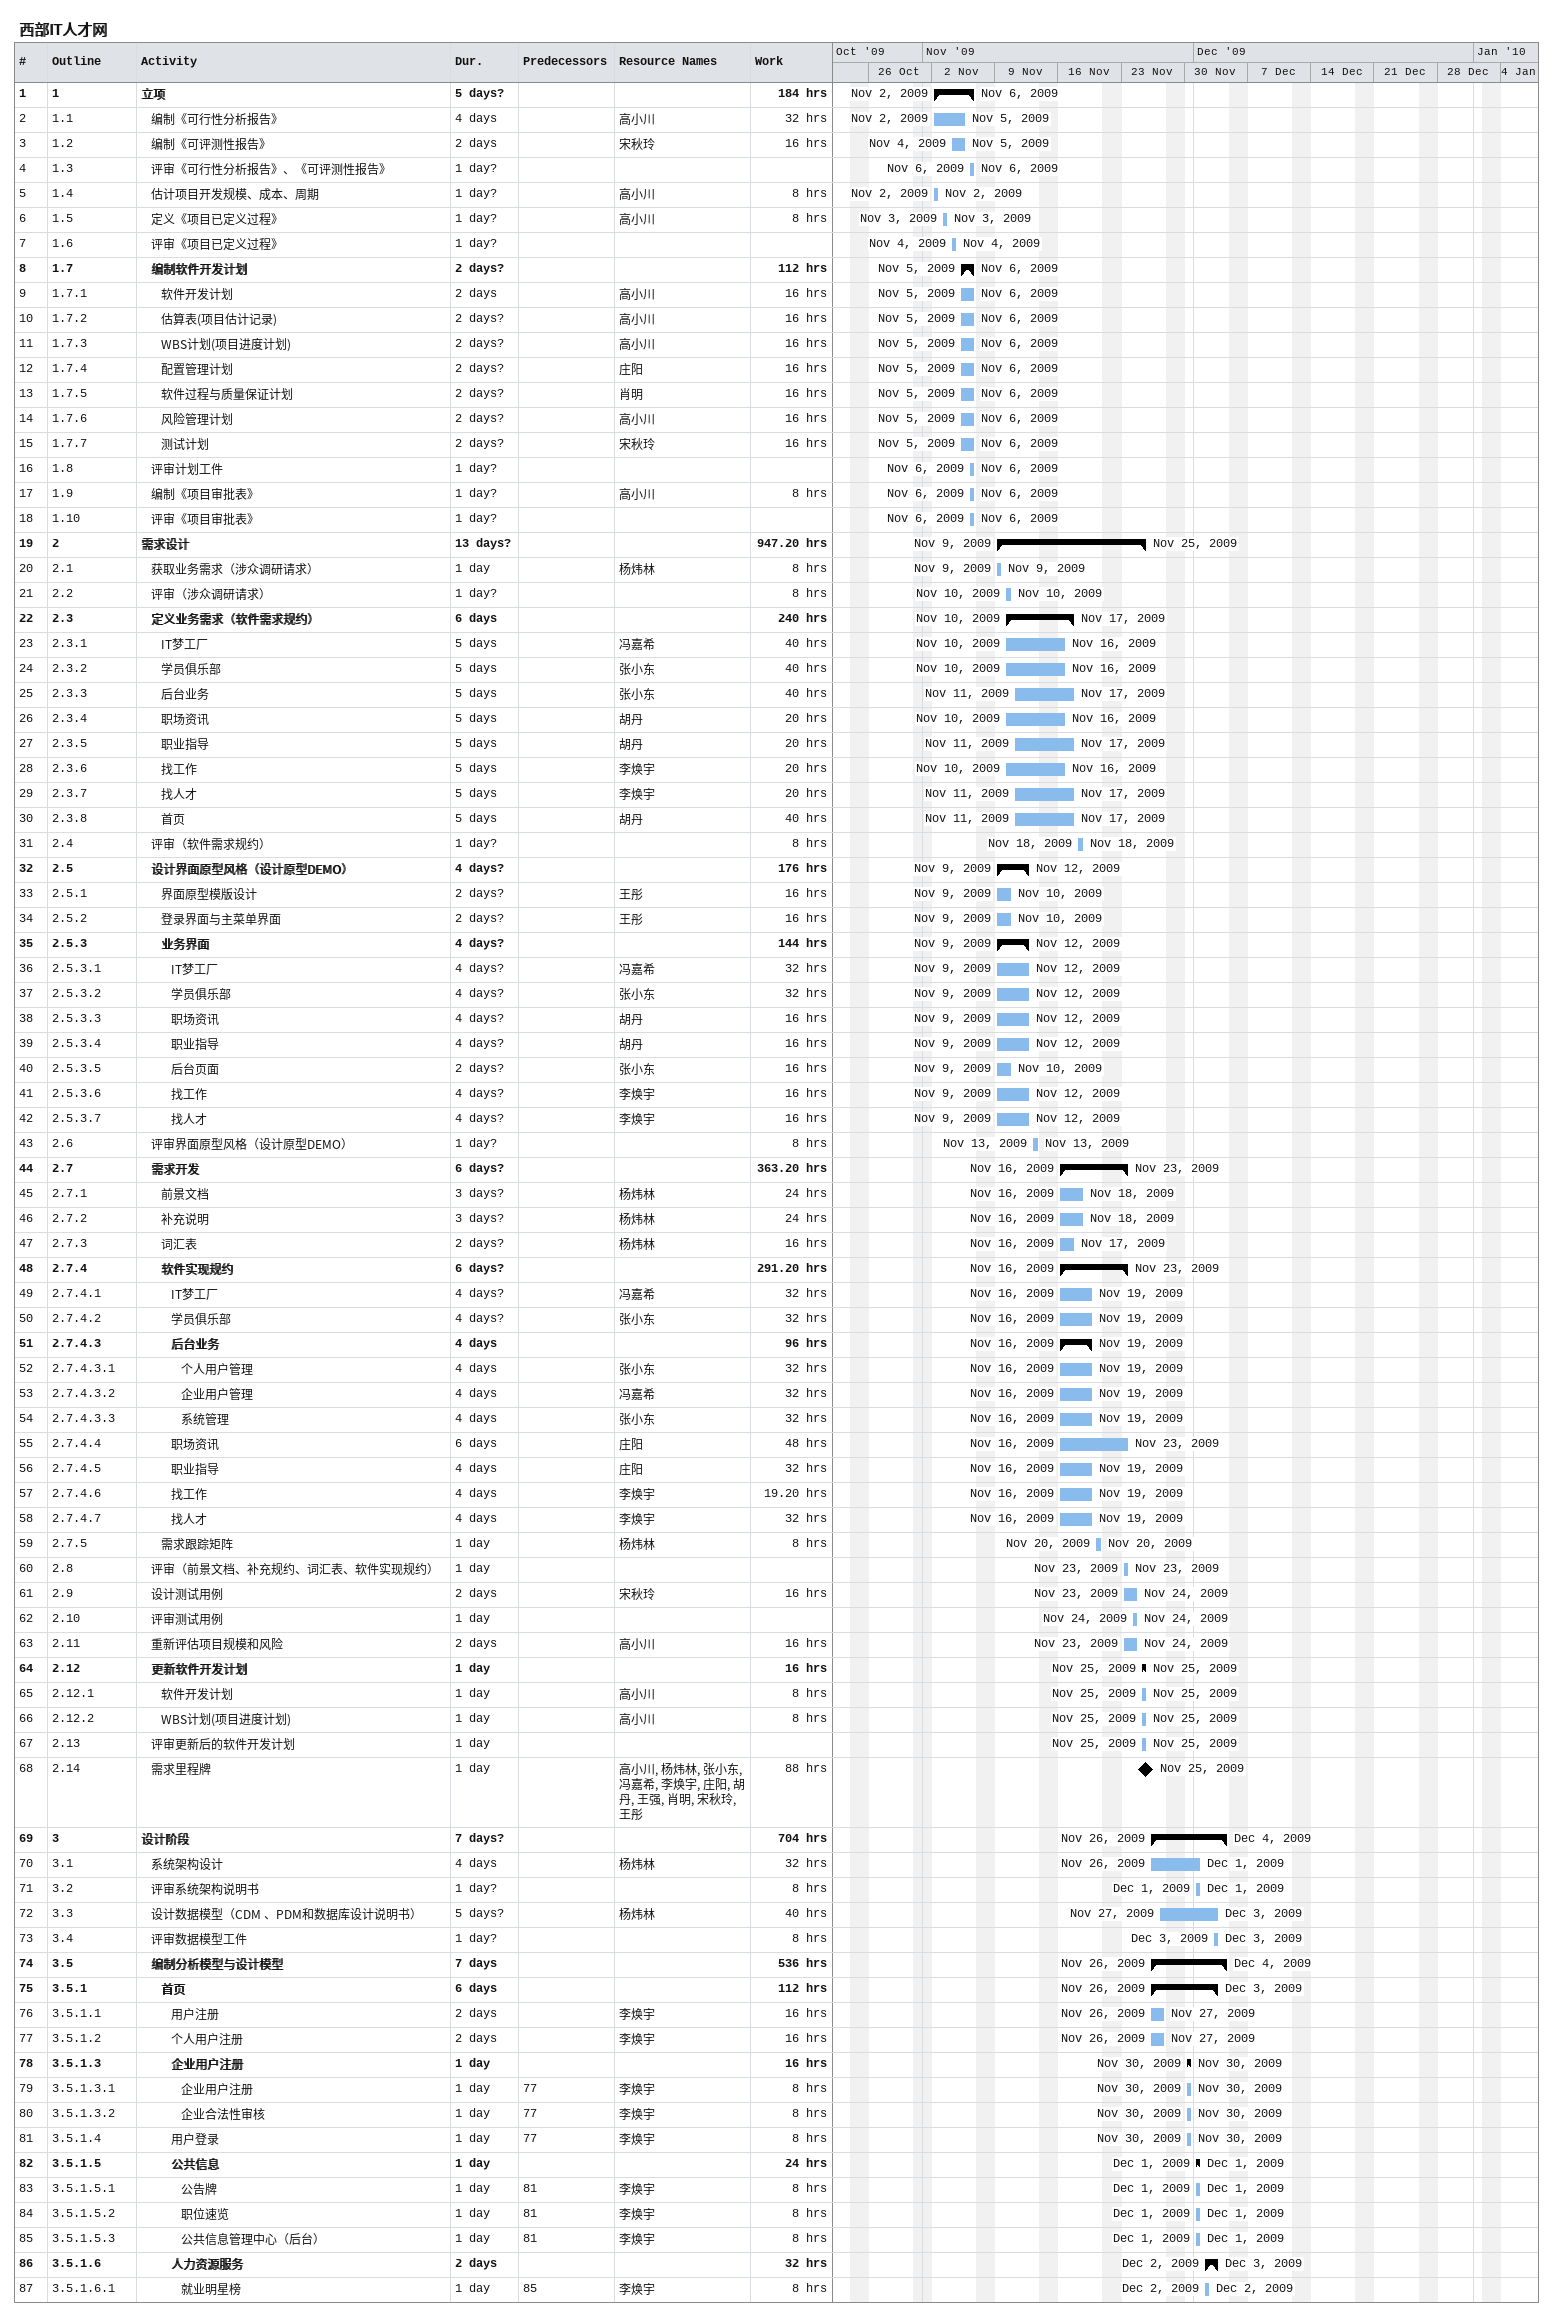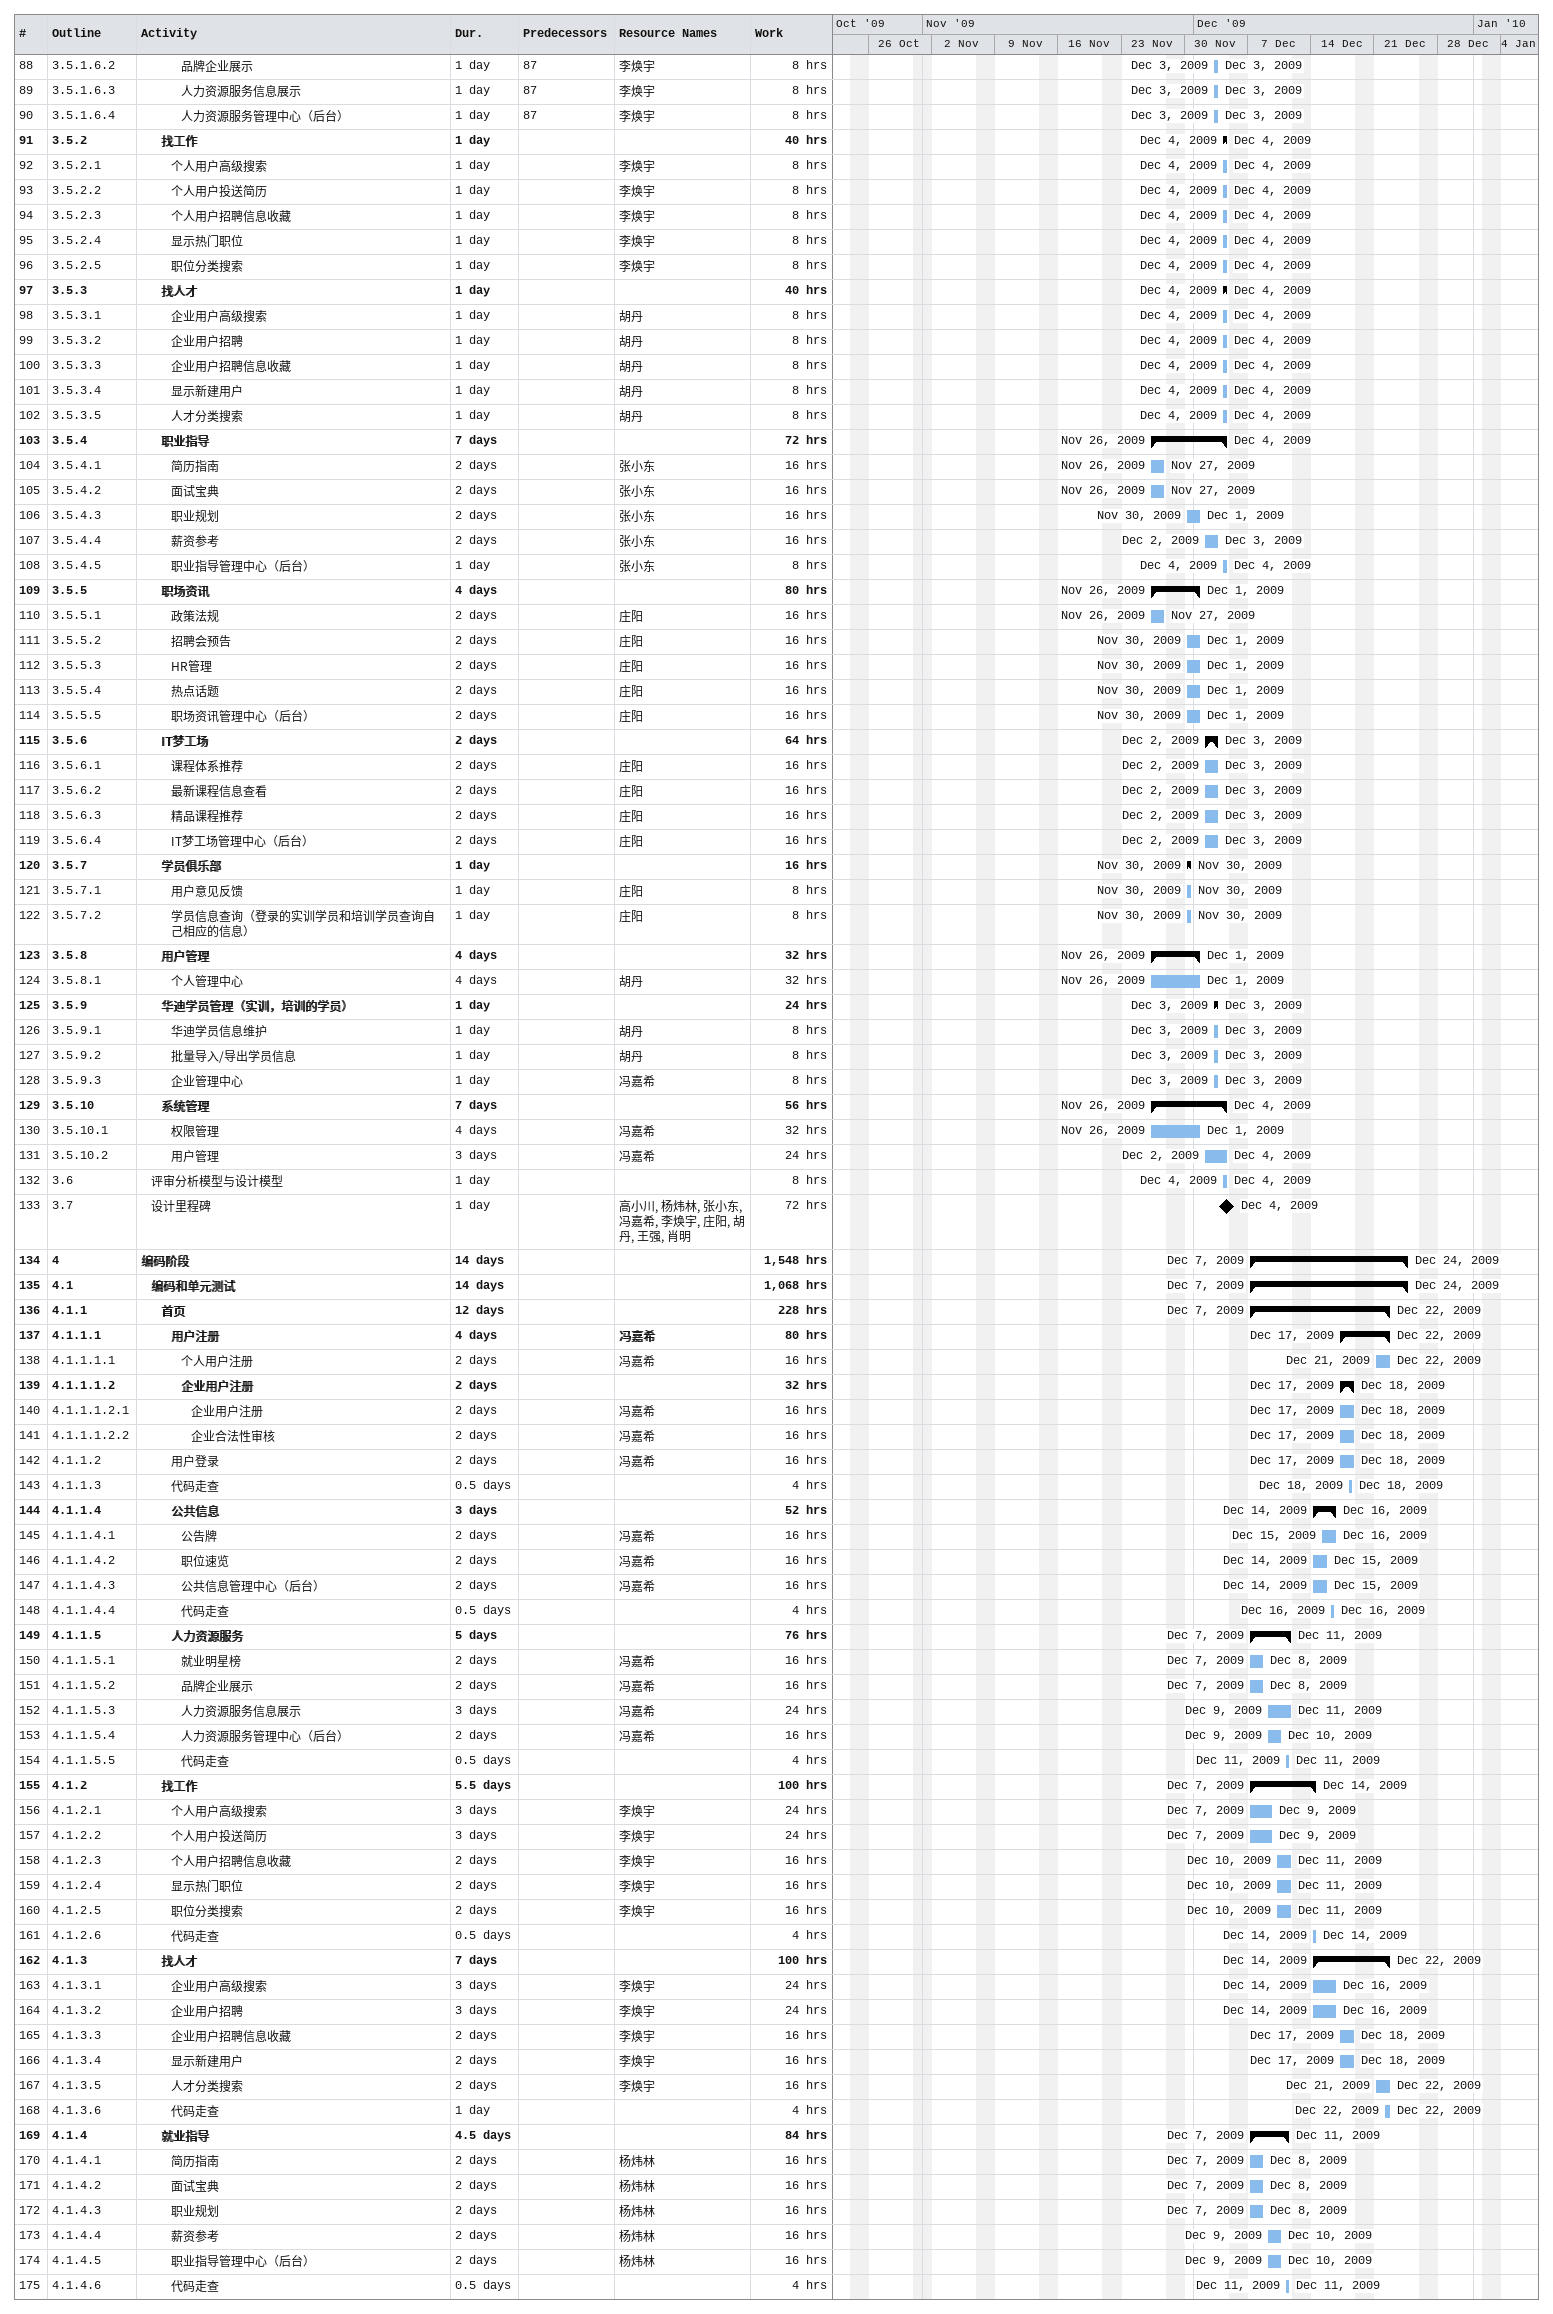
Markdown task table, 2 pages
西部IT人才网

| ID | WBS | Task | Duration | Start | Finish | Predecessors | Resources | Work (h) |
|---|---|---|---|---|---|---|---|---|
| 1 | 1 | **立项** | 5d? | 2009-11-02 | 2009-11-06 |  |  | 184 |
| 2 | 1.1 | 编制《可行性分析报告》 | 4d | 2009-11-02 | 2009-11-05 |  | 高小川 | 32 |
| 3 | 1.2 | 编制《可评测性报告》 | 2d | 2009-11-04 | 2009-11-05 |  | 宋秋玲 | 16 |
| 4 | 1.3 | 评审《可行性分析报告》、《可评测性报告》 | 1d? | 2009-11-06 | 2009-11-06 |  |  |  |
| 5 | 1.4 | 估计项目开发规模、成本、周期 | 1d? | 2009-11-02 | 2009-11-02 |  | 高小川 | 8 |
| 6 | 1.5 | 定义《项目已定义过程》 | 1d? | 2009-11-03 | 2009-11-03 |  | 高小川 | 8 |
| 7 | 1.6 | 评审《项目已定义过程》 | 1d? | 2009-11-04 | 2009-11-04 |  |  |  |
| 8 | 1.7 | **编制软件开发计划** | 2d? | 2009-11-05 | 2009-11-06 |  |  | 112 |
| 9 | 1.7.1 | 软件开发计划 | 2d | 2009-11-05 | 2009-11-06 |  | 高小川 | 16 |
| 10 | 1.7.2 | 估算表(项目估计记录) | 2d? | 2009-11-05 | 2009-11-06 |  | 高小川 | 16 |
| 11 | 1.7.3 | WBS计划(项目进度计划) | 2d? | 2009-11-05 | 2009-11-06 |  | 高小川 | 16 |
| 12 | 1.7.4 | 配置管理计划 | 2d? | 2009-11-05 | 2009-11-06 |  | 庄阳 | 16 |
| 13 | 1.7.5 | 软件过程与质量保证计划 | 2d? | 2009-11-05 | 2009-11-06 |  | 肖明 | 16 |
| 14 | 1.7.6 | 风险管理计划 | 2d? | 2009-11-05 | 2009-11-06 |  | 高小川 | 16 |
| 15 | 1.7.7 | 测试计划 | 2d? | 2009-11-05 | 2009-11-06 |  | 宋秋玲 | 16 |
| 16 | 1.8 | 评审计划工件 | 1d? | 2009-11-06 | 2009-11-06 |  |  |  |
| 17 | 1.9 | 编制《项目审批表》 | 1d? | 2009-11-06 | 2009-11-06 |  | 高小川 | 8 |
| 18 | 1.10 | 评审《项目审批表》 | 1d? | 2009-11-06 | 2009-11-06 |  |  |  |
| 19 | 2 | **需求设计** | 13d? | 2009-11-09 | 2009-11-25 |  |  | 947.20 |
| 20 | 2.1 | 获取业务需求（涉众调研请求） | 1d | 2009-11-09 | 2009-11-09 |  | 杨炜林 | 8 |
| 21 | 2.2 | 评审（涉众调研请求） | 1d? | 2009-11-10 | 2009-11-10 |  |  | 8 |
| 22 | 2.3 | **定义业务需求（软件需求规约）** | 6d | 2009-11-10 | 2009-11-17 |  |  | 240 |
| 23 | 2.3.1 | IT梦工厂 | 5d | 2009-11-10 | 2009-11-16 |  | 冯嘉希 | 40 |
| 24 | 2.3.2 | 学员俱乐部 | 5d | 2009-11-10 | 2009-11-16 |  | 张小东 | 40 |
| 25 | 2.3.3 | 后台业务 | 5d | 2009-11-11 | 2009-11-17 |  | 张小东 | 40 |
| 26 | 2.3.4 | 职场资讯 | 5d | 2009-11-10 | 2009-11-16 |  | 胡丹 | 20 |
| 27 | 2.3.5 | 职业指导 | 5d | 2009-11-11 | 2009-11-17 |  | 胡丹 | 20 |
| 28 | 2.3.6 | 找工作 | 5d | 2009-11-10 | 2009-11-16 |  | 李焕宇 | 20 |
| 29 | 2.3.7 | 找人才 | 5d | 2009-11-11 | 2009-11-17 |  | 李焕宇 | 20 |
| 30 | 2.3.8 | 首页 | 5d | 2009-11-11 | 2009-11-17 |  | 胡丹 | 40 |
| 31 | 2.4 | 评审（软件需求规约） | 1d? | 2009-11-18 | 2009-11-18 |  |  | 8 |
| 32 | 2.5 | **设计界面原型风格（设计原型DEMO）** | 4d? | 2009-11-09 | 2009-11-12 |  |  | 176 |
| 33 | 2.5.1 | 界面原型模版设计 | 2d? | 2009-11-09 | 2009-11-10 |  | 王彤 | 16 |
| 34 | 2.5.2 | 登录界面与主菜单界面 | 2d? | 2009-11-09 | 2009-11-10 |  | 王彤 | 16 |
| 35 | 2.5.3 | **业务界面** | 4d? | 2009-11-09 | 2009-11-12 |  |  | 144 |
| 36 | 2.5.3.1 | IT梦工厂 | 4d? | 2009-11-09 | 2009-11-12 |  | 冯嘉希 | 32 |
| 37 | 2.5.3.2 | 学员俱乐部 | 4d? | 2009-11-09 | 2009-11-12 |  | 张小东 | 32 |
| 38 | 2.5.3.3 | 职场资讯 | 4d? | 2009-11-09 | 2009-11-12 |  | 胡丹 | 16 |
| 39 | 2.5.3.4 | 职业指导 | 4d? | 2009-11-09 | 2009-11-12 |  | 胡丹 | 16 |
| 40 | 2.5.3.5 | 后台页面 | 2d? | 2009-11-09 | 2009-11-10 |  | 张小东 | 16 |
| 41 | 2.5.3.6 | 找工作 | 4d? | 2009-11-09 | 2009-11-12 |  | 李焕宇 | 16 |
| 42 | 2.5.3.7 | 找人才 | 4d? | 2009-11-09 | 2009-11-12 |  | 李焕宇 | 16 |
| 43 | 2.6 | 评审界面原型风格（设计原型DEMO） | 1d? | 2009-11-13 | 2009-11-13 |  |  | 8 |
| 44 | 2.7 | **需求开发** | 6d? | 2009-11-16 | 2009-11-23 |  |  | 363.20 |
| 45 | 2.7.1 | 前景文档 | 3d? | 2009-11-16 | 2009-11-18 |  | 杨炜林 | 24 |
| 46 | 2.7.2 | 补充说明 | 3d? | 2009-11-16 | 2009-11-18 |  | 杨炜林 | 24 |
| 47 | 2.7.3 | 词汇表 | 2d? | 2009-11-16 | 2009-11-17 |  | 杨炜林 | 16 |
| 48 | 2.7.4 | **软件实现规约** | 6d? | 2009-11-16 | 2009-11-23 |  |  | 291.20 |
| 49 | 2.7.4.1 | IT梦工厂 | 4d? | 2009-11-16 | 2009-11-19 |  | 冯嘉希 | 32 |
| 50 | 2.7.4.2 | 学员俱乐部 | 4d? | 2009-11-16 | 2009-11-19 |  | 张小东 | 32 |
| 51 | 2.7.4.3 | **后台业务** | 4d | 2009-11-16 | 2009-11-19 |  |  | 96 |
| 52 | 2.7.4.3.1 | 个人用户管理 | 4d | 2009-11-16 | 2009-11-19 |  | 张小东 | 32 |
| 53 | 2.7.4.3.2 | 企业用户管理 | 4d | 2009-11-16 | 2009-11-19 |  | 冯嘉希 | 32 |
| 54 | 2.7.4.3.3 | 系统管理 | 4d | 2009-11-16 | 2009-11-19 |  | 张小东 | 32 |
| 55 | 2.7.4.4 | 职场资讯 | 6d | 2009-11-16 | 2009-11-23 |  | 庄阳 | 48 |
| 56 | 2.7.4.5 | 职业指导 | 4d | 2009-11-16 | 2009-11-19 |  | 庄阳 | 32 |
| 57 | 2.7.4.6 | 找工作 | 4d | 2009-11-16 | 2009-11-19 |  | 李焕宇 | 19.20 |
| 58 | 2.7.4.7 | 找人才 | 4d | 2009-11-16 | 2009-11-19 |  | 李焕宇 | 32 |
| 59 | 2.7.5 | 需求跟踪矩阵 | 1d | 2009-11-20 | 2009-11-20 |  | 杨炜林 | 8 |
| 60 | 2.8 | 评审（前景文档、补充规约、词汇表、软件实现规约） | 1d | 2009-11-23 | 2009-11-23 |  |  |  |
| 61 | 2.9 | 设计测试用例 | 2d | 2009-11-23 | 2009-11-24 |  | 宋秋玲 | 16 |
| 62 | 2.10 | 评审测试用例 | 1d | 2009-11-24 | 2009-11-24 |  |  |  |
| 63 | 2.11 | 重新评估项目规模和风险 | 2d | 2009-11-23 | 2009-11-24 |  | 高小川 | 16 |
| 64 | 2.12 | **更新软件开发计划** | 1d | 2009-11-25 | 2009-11-25 |  |  | 16 |
| 65 | 2.12.1 | 软件开发计划 | 1d | 2009-11-25 | 2009-11-25 |  | 高小川 | 8 |
| 66 | 2.12.2 | WBS计划(项目进度计划) | 1d | 2009-11-25 | 2009-11-25 |  | 高小川 | 8 |
| 67 | 2.13 | 评审更新后的软件开发计划 | 1d | 2009-11-25 | 2009-11-25 |  |  |  |
| 68 | 2.14 | 需求里程牌 | 1d | 2009-11-25 | 2009-11-25 |  | 高小川, 杨炜林, 张小东, 冯嘉希, 李焕宇, 庄阳, 胡丹, 王强, 肖明, 宋秋玲, 王彤 | 88 |
| 69 | 3 | **设计阶段** | 7d? | 2009-11-26 | 2009-12-04 |  |  | 704 |
| 70 | 3.1 | 系统架构设计 | 4d | 2009-11-26 | 2009-12-01 |  | 杨炜林 | 32 |
| 71 | 3.2 | 评审系统架构说明书 | 1d? | 2009-12-01 | 2009-12-01 |  |  | 8 |
| 72 | 3.3 | 设计数据模型（CDM 、PDM和数据库设计说明书） | 5d? | 2009-11-27 | 2009-12-03 |  | 杨炜林 | 40 |
| 73 | 3.4 | 评审数据模型工件 | 1d? | 2009-12-03 | 2009-12-03 |  |  | 8 |
| 74 | 3.5 | **编制分析模型与设计模型** | 7d | 2009-11-26 | 2009-12-04 |  |  | 536 |
| 75 | 3.5.1 | **首页** | 6d | 2009-11-26 | 2009-12-03 |  |  | 112 |
| 76 | 3.5.1.1 | 用户注册 | 2d | 2009-11-26 | 2009-11-27 |  | 李焕宇 | 16 |
| 77 | 3.5.1.2 | 个人用户注册 | 2d | 2009-11-26 | 2009-11-27 |  | 李焕宇 | 16 |
| 78 | 3.5.1.3 | **企业用户注册** | 1d | 2009-11-30 | 2009-11-30 |  |  | 16 |
| 79 | 3.5.1.3.1 | 企业用户注册 | 1d | 2009-11-30 | 2009-11-30 | 77 | 李焕宇 | 8 |
| 80 | 3.5.1.3.2 | 企业合法性审核 | 1d | 2009-11-30 | 2009-11-30 | 77 | 李焕宇 | 8 |
| 81 | 3.5.1.4 | 用户登录 | 1d | 2009-11-30 | 2009-11-30 | 77 | 李焕宇 | 8 |
| 82 | 3.5.1.5 | **公共信息** | 1d | 2009-12-01 | 2009-12-01 |  |  | 24 |
| 83 | 3.5.1.5.1 | 公告牌 | 1d | 2009-12-01 | 2009-12-01 | 81 | 李焕宇 | 8 |
| 84 | 3.5.1.5.2 | 职位速览 | 1d | 2009-12-01 | 2009-12-01 | 81 | 李焕宇 | 8 |
| 85 | 3.5.1.5.3 | 公共信息管理中心（后台） | 1d | 2009-12-01 | 2009-12-01 | 81 | 李焕宇 | 8 |
| 86 | 3.5.1.6 | **人力资源服务** | 2d | 2009-12-02 | 2009-12-03 |  |  | 32 |
| 87 | 3.5.1.6.1 | 就业明星榜 | 1d | 2009-12-02 | 2009-12-02 | 85 | 李焕宇 | 8 |
| 88 | 3.5.1.6.2 | 品牌企业展示 | 1d | 2009-12-03 | 2009-12-03 | 87 | 李焕宇 | 8 |
| 89 | 3.5.1.6.3 | 人力资源服务信息展示 | 1d | 2009-12-03 | 2009-12-03 | 87 | 李焕宇 | 8 |
| 90 | 3.5.1.6.4 | 人力资源服务管理中心（后台） | 1d | 2009-12-03 | 2009-12-03 | 87 | 李焕宇 | 8 |
| 91 | 3.5.2 | **找工作** | 1d | 2009-12-04 | 2009-12-04 |  |  | 40 |
| 92 | 3.5.2.1 | 个人用户高级搜索 | 1d | 2009-12-04 | 2009-12-04 |  | 李焕宇 | 8 |
| 93 | 3.5.2.2 | 个人用户投送简历 | 1d | 2009-12-04 | 2009-12-04 |  | 李焕宇 | 8 |
| 94 | 3.5.2.3 | 个人用户招聘信息收藏 | 1d | 2009-12-04 | 2009-12-04 |  | 李焕宇 | 8 |
| 95 | 3.5.2.4 | 显示热门职位 | 1d | 2009-12-04 | 2009-12-04 |  | 李焕宇 | 8 |
| 96 | 3.5.2.5 | 职位分类搜索 | 1d | 2009-12-04 | 2009-12-04 |  | 李焕宇 | 8 |
| 97 | 3.5.3 | **找人才** | 1d | 2009-12-04 | 2009-12-04 |  |  | 40 |
| 98 | 3.5.3.1 | 企业用户高级搜索 | 1d | 2009-12-04 | 2009-12-04 |  | 胡丹 | 8 |
| 99 | 3.5.3.2 | 企业用户招聘 | 1d | 2009-12-04 | 2009-12-04 |  | 胡丹 | 8 |
| 100 | 3.5.3.3 | 企业用户招聘信息收藏 | 1d | 2009-12-04 | 2009-12-04 |  | 胡丹 | 8 |
| 101 | 3.5.3.4 | 显示新建用户 | 1d | 2009-12-04 | 2009-12-04 |  | 胡丹 | 8 |
| 102 | 3.5.3.5 | 人才分类搜索 | 1d | 2009-12-04 | 2009-12-04 |  | 胡丹 | 8 |
| 103 | 3.5.4 | **职业指导** | 7d | 2009-11-26 | 2009-12-04 |  |  | 72 |
| 104 | 3.5.4.1 | 简历指南 | 2d | 2009-11-26 | 2009-11-27 |  | 张小东 | 16 |
| 105 | 3.5.4.2 | 面试宝典 | 2d | 2009-11-26 | 2009-11-27 |  | 张小东 | 16 |
| 106 | 3.5.4.3 | 职业规划 | 2d | 2009-11-30 | 2009-12-01 |  | 张小东 | 16 |
| 107 | 3.5.4.4 | 薪资参考 | 2d | 2009-12-02 | 2009-12-03 |  | 张小东 | 16 |
| 108 | 3.5.4.5 | 职业指导管理中心（后台） | 1d | 2009-12-04 | 2009-12-04 |  | 张小东 | 8 |
| 109 | 3.5.5 | **职场资讯** | 4d | 2009-11-26 | 2009-12-01 |  |  | 80 |
| 110 | 3.5.5.1 | 政策法规 | 2d | 2009-11-26 | 2009-11-27 |  | 庄阳 | 16 |
| 111 | 3.5.5.2 | 招聘会预告 | 2d | 2009-11-30 | 2009-12-01 |  | 庄阳 | 16 |
| 112 | 3.5.5.3 | HR管理 | 2d | 2009-11-30 | 2009-12-01 |  | 庄阳 | 16 |
| 113 | 3.5.5.4 | 热点话题 | 2d | 2009-11-30 | 2009-12-01 |  | 庄阳 | 16 |
| 114 | 3.5.5.5 | 职场资讯管理中心（后台） | 2d | 2009-11-30 | 2009-12-01 |  | 庄阳 | 16 |
| 115 | 3.5.6 | **IT梦工场** | 2d | 2009-12-02 | 2009-12-03 |  |  | 64 |
| 116 | 3.5.6.1 | 课程体系推荐 | 2d | 2009-12-02 | 2009-12-03 |  | 庄阳 | 16 |
| 117 | 3.5.6.2 | 最新课程信息查看 | 2d | 2009-12-02 | 2009-12-03 |  | 庄阳 | 16 |
| 118 | 3.5.6.3 | 精品课程推荐 | 2d | 2009-12-02 | 2009-12-03 |  | 庄阳 | 16 |
| 119 | 3.5.6.4 | IT梦工场管理中心（后台） | 2d | 2009-12-02 | 2009-12-03 |  | 庄阳 | 16 |
| 120 | 3.5.7 | **学员俱乐部** | 1d | 2009-11-30 | 2009-11-30 |  |  | 16 |
| 121 | 3.5.7.1 | 用户意见反馈 | 1d | 2009-11-30 | 2009-11-30 |  | 庄阳 | 8 |
| 122 | 3.5.7.2 | 学员信息查询（登录的实训学员和培训学员查询自己相应的信息） | 1d | 2009-11-30 | 2009-11-30 |  | 庄阳 | 8 |
| 123 | 3.5.8 | **用户管理** | 4d | 2009-11-26 | 2009-12-01 |  |  | 32 |
| 124 | 3.5.8.1 | 个人管理中心 | 4d | 2009-11-26 | 2009-12-01 |  | 胡丹 | 32 |
| 125 | 3.5.9 | **华迪学员管理（实训，培训的学员）** | 1d | 2009-12-03 | 2009-12-03 |  |  | 24 |
| 126 | 3.5.9.1 | 华迪学员信息维护 | 1d | 2009-12-03 | 2009-12-03 |  | 胡丹 | 8 |
| 127 | 3.5.9.2 | 批量导入/导出学员信息 | 1d | 2009-12-03 | 2009-12-03 |  | 胡丹 | 8 |
| 128 | 3.5.9.3 | 企业管理中心 | 1d | 2009-12-03 | 2009-12-03 |  | 冯嘉希 | 8 |
| 129 | 3.5.10 | **系统管理** | 7d | 2009-11-26 | 2009-12-04 |  |  | 56 |
| 130 | 3.5.10.1 | 权限管理 | 4d | 2009-11-26 | 2009-12-01 |  | 冯嘉希 | 32 |
| 131 | 3.5.10.2 | 用户管理 | 3d | 2009-12-02 | 2009-12-04 |  | 冯嘉希 | 24 |
| 132 | 3.6 | 评审分析模型与设计模型 | 1d | 2009-12-04 | 2009-12-04 |  |  | 8 |
| 133 | 3.7 | 设计里程碑 | 1d | 2009-12-04 | 2009-12-04 |  | 高小川, 杨炜林, 张小东, 冯嘉希, 李焕宇, 庄阳, 胡丹, 王强, 肖明 | 72 |
| 134 | 4 | **编码阶段** | 14d | 2009-12-07 | 2009-12-24 |  |  | 1548 |
| 135 | 4.1 | **编码和单元测试** | 14d | 2009-12-07 | 2009-12-24 |  |  | 1068 |
| 136 | 4.1.1 | **首页** | 12d | 2009-12-07 | 2009-12-22 |  |  | 228 |
| 137 | 4.1.1.1 | **用户注册** | 4d | 2009-12-17 | 2009-12-22 |  | 冯嘉希 | 80 |
| 138 | 4.1.1.1.1 | 个人用户注册 | 2d | 2009-12-21 | 2009-12-22 |  | 冯嘉希 | 16 |
| 139 | 4.1.1.1.2 | **企业用户注册** | 2d | 2009-12-17 | 2009-12-18 |  |  | 32 |
| 140 | 4.1.1.1.2.1 | 企业用户注册 | 2d | 2009-12-17 | 2009-12-18 |  | 冯嘉希 | 16 |
| 141 | 4.1.1.1.2.2 | 企业合法性审核 | 2d | 2009-12-17 | 2009-12-18 |  | 冯嘉希 | 16 |
| 142 | 4.1.1.2 | 用户登录 | 2d | 2009-12-17 | 2009-12-18 |  | 冯嘉希 | 16 |
| 143 | 4.1.1.3 | 代码走查 | 0.5d | 2009-12-18 | 2009-12-18 |  |  | 4 |
| 144 | 4.1.1.4 | **公共信息** | 3d | 2009-12-14 | 2009-12-16 |  |  | 52 |
| 145 | 4.1.1.4.1 | 公告牌 | 2d | 2009-12-15 | 2009-12-16 |  | 冯嘉希 | 16 |
| 146 | 4.1.1.4.2 | 职位速览 | 2d | 2009-12-14 | 2009-12-15 |  | 冯嘉希 | 16 |
| 147 | 4.1.1.4.3 | 公共信息管理中心（后台） | 2d | 2009-12-14 | 2009-12-15 |  | 冯嘉希 | 16 |
| 148 | 4.1.1.4.4 | 代码走查 | 0.5d | 2009-12-16 | 2009-12-16 |  |  | 4 |
| 149 | 4.1.1.5 | **人力资源服务** | 5d | 2009-12-07 | 2009-12-11 |  |  | 76 |
| 150 | 4.1.1.5.1 | 就业明星榜 | 2d | 2009-12-07 | 2009-12-08 |  | 冯嘉希 | 16 |
| 151 | 4.1.1.5.2 | 品牌企业展示 | 2d | 2009-12-07 | 2009-12-08 |  | 冯嘉希 | 16 |
| 152 | 4.1.1.5.3 | 人力资源服务信息展示 | 3d | 2009-12-09 | 2009-12-11 |  | 冯嘉希 | 24 |
| 153 | 4.1.1.5.4 | 人力资源服务管理中心（后台） | 2d | 2009-12-09 | 2009-12-10 |  | 冯嘉希 | 16 |
| 154 | 4.1.1.5.5 | 代码走查 | 0.5d | 2009-12-11 | 2009-12-11 |  |  | 4 |
| 155 | 4.1.2 | **找工作** | 5.5d | 2009-12-07 | 2009-12-14 |  |  | 100 |
| 156 | 4.1.2.1 | 个人用户高级搜索 | 3d | 2009-12-07 | 2009-12-09 |  | 李焕宇 | 24 |
| 157 | 4.1.2.2 | 个人用户投送简历 | 3d | 2009-12-07 | 2009-12-09 |  | 李焕宇 | 24 |
| 158 | 4.1.2.3 | 个人用户招聘信息收藏 | 2d | 2009-12-10 | 2009-12-11 |  | 李焕宇 | 16 |
| 159 | 4.1.2.4 | 显示热门职位 | 2d | 2009-12-10 | 2009-12-11 |  | 李焕宇 | 16 |
| 160 | 4.1.2.5 | 职位分类搜索 | 2d | 2009-12-10 | 2009-12-11 |  | 李焕宇 | 16 |
| 161 | 4.1.2.6 | 代码走查 | 0.5d | 2009-12-14 | 2009-12-14 |  |  | 4 |
| 162 | 4.1.3 | **找人才** | 7d | 2009-12-14 | 2009-12-22 |  |  | 100 |
| 163 | 4.1.3.1 | 企业用户高级搜索 | 3d | 2009-12-14 | 2009-12-16 |  | 李焕宇 | 24 |
| 164 | 4.1.3.2 | 企业用户招聘 | 3d | 2009-12-14 | 2009-12-16 |  | 李焕宇 | 24 |
| 165 | 4.1.3.3 | 企业用户招聘信息收藏 | 2d | 2009-12-17 | 2009-12-18 |  | 李焕宇 | 16 |
| 166 | 4.1.3.4 | 显示新建用户 | 2d | 2009-12-17 | 2009-12-18 |  | 李焕宇 | 16 |
| 167 | 4.1.3.5 | 人才分类搜索 | 2d | 2009-12-21 | 2009-12-22 |  | 李焕宇 | 16 |
| 168 | 4.1.3.6 | 代码走查 | 1d | 2009-12-22 | 2009-12-22 |  |  | 4 |
| 169 | 4.1.4 | **就业指导** | 4.5d | 2009-12-07 | 2009-12-11 |  |  | 84 |
| 170 | 4.1.4.1 | 简历指南 | 2d | 2009-12-07 | 2009-12-08 |  | 杨炜林 | 16 |
| 171 | 4.1.4.2 | 面试宝典 | 2d | 2009-12-07 | 2009-12-08 |  | 杨炜林 | 16 |
| 172 | 4.1.4.3 | 职业规划 | 2d | 2009-12-07 | 2009-12-08 |  | 杨炜林 | 16 |
| 173 | 4.1.4.4 | 薪资参考 | 2d | 2009-12-09 | 2009-12-10 |  | 杨炜林 | 16 |
| 174 | 4.1.4.5 | 职业指导管理中心（后台） | 2d | 2009-12-09 | 2009-12-10 |  | 杨炜林 | 16 |
| 175 | 4.1.4.6 | 代码走查 | 0.5d | 2009-12-11 | 2009-12-11 |  |  | 4 |
